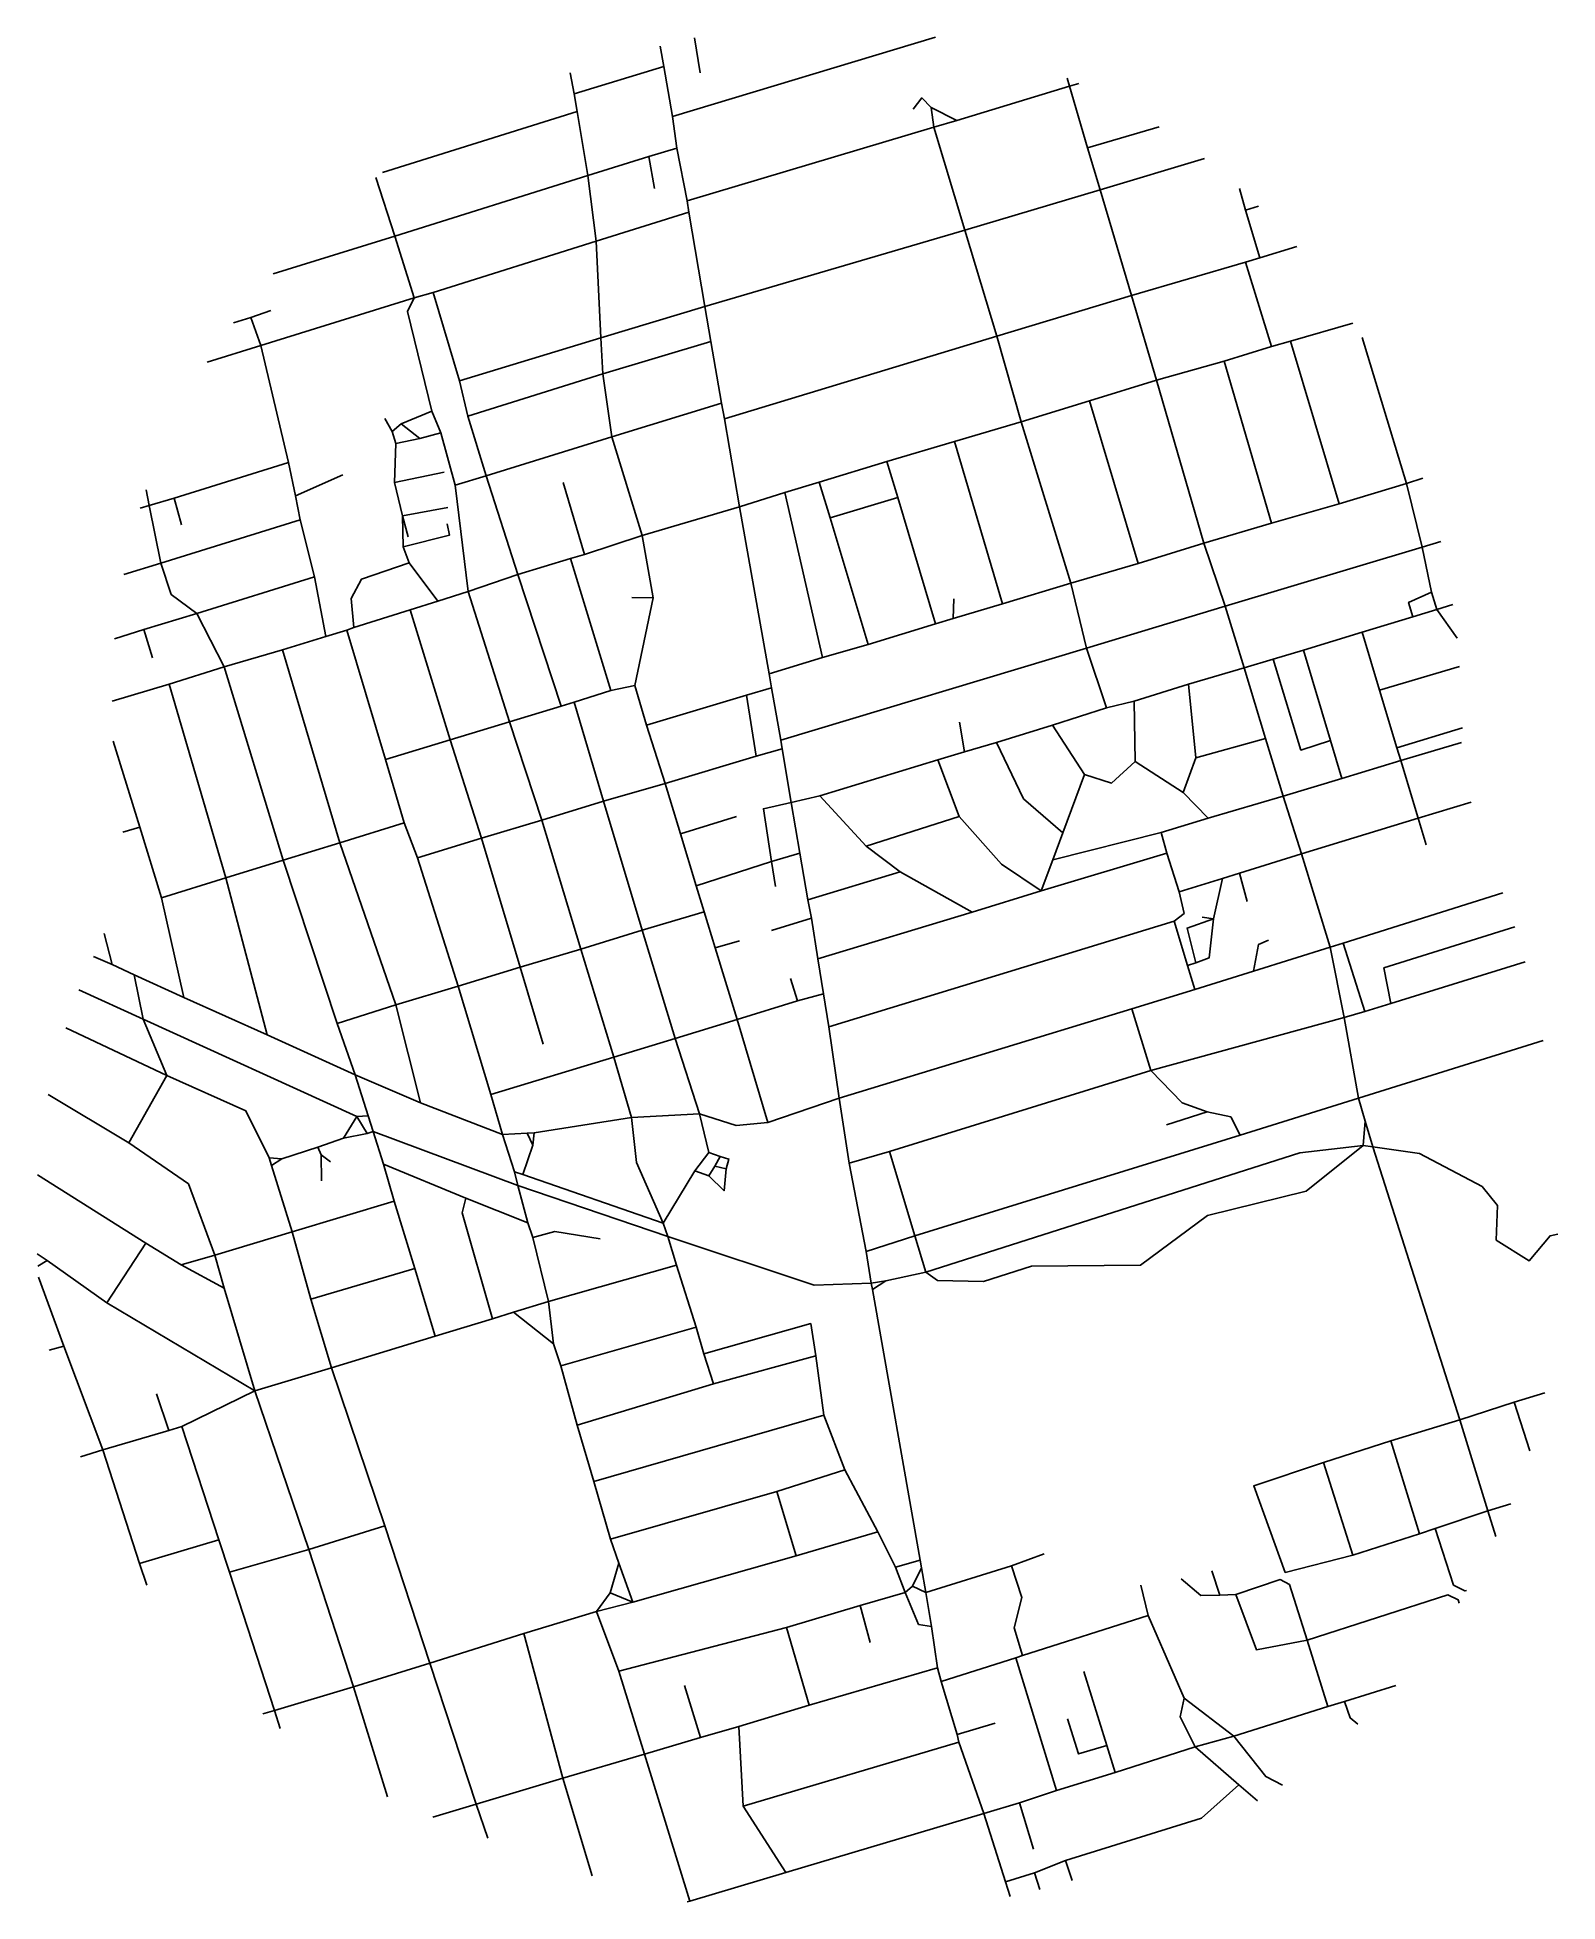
# Model space of a CAD drawing. Header units: metres. Extents: x 627933 to 630332, y 4838345 to 4841289.
import ezdxf

# ---------------------------------------------------------------- set-up
doc = ezdxf.new("R2010")
doc.units = ezdxf.units.M

msp = doc.modelspace()

# ---------------------------------------------------------------- linework, layer by layer
at = {"layer": 'ROADS'}
for points in [[(628935.2, 4841163.7), (629350.1, 4841288.5)], [(628979.1, 4841232.6), (628969.8, 4841287.7)], [(628921.7, 4841242.2), (628916, 4841274.7)], [(628780.3, 4841199.5), (628773.7, 4841232.5)], [(628921.7, 4841242.2), (628780.3, 4841199.5)], [(628935.2, 4841163.7), (628921.7, 4841242.2)], [(628785.1, 4841171.2), (628780.3, 4841199.5)], [(629383.8, 4841157.4), (629561.7, 4841211.4)], [(629561.7, 4841211.4), (629558, 4841223.9)], [(629561.7, 4841211.4), (629576.4, 4841215.6)], [(629590.4, 4841114.1), (629561.7, 4841211.4)], [(628785.1, 4841171.2), (628477.9, 4841075.1)], [(628801.9, 4841070.3), (628785.1, 4841171.2)], [(629315.1, 4841174.9), (629328.6, 4841192.8), (629343.3, 4841177.9)], [(629347.7, 4841146.6), (629343.3, 4841177.9)], [(629383.8, 4841157.4), (629343.3, 4841177.9)], [(628942.3, 4841113.4), (628935.2, 4841163.7)], [(628958.4, 4841030.5), (629347.7, 4841146.6)], [(629347.7, 4841146.6), (629383.8, 4841157.4)], [(629396.8, 4840984.1), (629347.7, 4841146.6)], [(629590.4, 4841114.1), (629703, 4841147.4)], [(628942.3, 4841113.4), (628898.1, 4841100.5)], [(628958.4, 4841030.5), (628942.3, 4841113.4)], [(629610.1, 4841047.9), (629590.4, 4841114.1)], [(628898.1, 4841100.5), (628801.9, 4841070.3)], [(628898.1, 4841100.5), (628906.8, 4841049.9)], [(629610.1, 4841047.9), (629774.7, 4841097)], [(628497.1, 4840974.8), (628467.4, 4841067.4)], [(628801.9, 4841070.3), (628497.1, 4840974.8)], [(628814.9, 4840966.7), (628801.9, 4841070.3)], [(629839.6, 4841015.7), (629830.2, 4841049.7)], [(628961.2, 4841012.5), (628958.4, 4841030.5)], [(629396.8, 4840984.1), (629610.1, 4841047.9)], [(629659.4, 4840880.8), (629610.1, 4841047.9)], [(629839.6, 4841015.7), (629860, 4841021.9)], [(628961.2, 4841012.5), (628814.9, 4840966.7)], [(628986.2, 4840863.7), (628961.2, 4841012.5)], [(629861.9, 4840940.3), (629839.6, 4841015.7)], [(628497.1, 4840974.8), (628305.1, 4840915)], [(628527.6, 4840877.4), (628497.1, 4840974.8)], [(628814.9, 4840966.7), (628557.6, 4840885.7)], [(628822.3, 4840813.9), (628814.9, 4840966.7)], [(628986.2, 4840863.7), (629396.8, 4840984.1)], [(629446.9, 4840816.8), (629396.8, 4840984.1)], [(629659.4, 4840880.8), (629839.6, 4840933.6)], [(629839.6, 4840933.6), (629861.9, 4840940.3)], [(629880.7, 4840800.2), (629839.6, 4840933.6)], [(629861.9, 4840940.3), (629920.3, 4840958.1)], [(628527.6, 4840877.4), (628285.6, 4840802.2)], [(628555.4, 4840698.4), (628517.2, 4840855.7), (628527.6, 4840877.4)], [(628557.6, 4840885.7), (628527.6, 4840877.4)], [(628599.1, 4840746), (628557.6, 4840885.7)], [(629446.9, 4840816.8), (629659.4, 4840880.8)], [(629699.1, 4840747.3), (629659.4, 4840880.8)], [(628270.2, 4840846.3), (628242.8, 4840838)], [(628270.2, 4840846.3), (628301.7, 4840857.1)], [(628285.6, 4840802.2), (628270.2, 4840846.3)], [(628986.2, 4840863.7), (628822.3, 4840813.9)], [(628995.6, 4840808.3), (628986.2, 4840863.7)], [(628822.3, 4840813.9), (628599.1, 4840746)], [(628825.2, 4840757.1), (628822.3, 4840813.9)], [(629017.4, 4840686.2), (629446.9, 4840816.8)], [(629485.6, 4840681.5), (629446.9, 4840816.8)], [(629910.2, 4840808.7), (630008.6, 4840837.4)], [(630093.4, 4840584), (630023.6, 4840814.5)], [(628285.6, 4840802.2), (628201.3, 4840775.9)], [(628329.2, 4840617.4), (628285.6, 4840802.2)], [(628995.6, 4840808.3), (628825.2, 4840757.1)], [(629012.8, 4840711.1), (628995.6, 4840808.3)], [(629805.6, 4840777.1), (629880.7, 4840800.2)], [(629880.7, 4840800.2), (629910.2, 4840808.7)], [(629987.2, 4840552.1), (629910.2, 4840808.7)], [(628825.2, 4840757.1), (628612.3, 4840690.2)], [(628839.7, 4840657.8), (628825.2, 4840757.1)], [(629699.1, 4840747.3), (629805.6, 4840777.1)], [(629880.4, 4840521.6), (629805.6, 4840777.1)], [(628612.3, 4840690.2), (628599.1, 4840746)], [(629593.3, 4840714.7), (629699.1, 4840747.3)], [(629773.6, 4840489.7), (629699.1, 4840747.3)], [(628507.1, 4840678.5), (628555.4, 4840698.4)], [(628569.8, 4840664.2), (628555.4, 4840698.4)], [(629012.8, 4840711.1), (628839.7, 4840657.8)], [(629017.4, 4840686.2), (629012.8, 4840711.1)], [(629485.6, 4840681.5), (629593.3, 4840714.7)], [(629670, 4840458), (629593.3, 4840714.7)], [(628493.2, 4840666.2), (628481.6, 4840686.7)], [(628493.2, 4840666.2), (628507.1, 4840678.5)], [(628536.6, 4840655.4), (628507.1, 4840678.5)], [(628641.5, 4840596.2), (628612.3, 4840690.2)], [(629041.1, 4840547.4), (629017.4, 4840686.2)], [(629380.3, 4840650.6), (629485.6, 4840681.5)], [(629563.8, 4840426.7), (629485.6, 4840681.5)], [(628498.9, 4840647.4), (628493.2, 4840666.2)], [(628496.7, 4840585.7), (628498.9, 4840647.4)], [(628498.9, 4840647.4), (628536.6, 4840655.4)], [(628536.6, 4840655.4), (628569.8, 4840664.2)], [(628592.6, 4840581.5), (628569.8, 4840664.2)], [(628839.7, 4840657.8), (628641.5, 4840596.2)], [(628887.6, 4840502.2), (628839.7, 4840657.8)], [(629273.7, 4840619), (629380.3, 4840650.6)], [(629455.8, 4840394.4), (629380.3, 4840650.6)], [(628329.2, 4840617.4), (628149.1, 4840561)], [(628340.2, 4840564.9), (628329.2, 4840617.4)], [(629166.8, 4840586.3), (629273.7, 4840619)], [(629290.9, 4840561.9), (629273.7, 4840619)], [(628340.2, 4840564.9), (628415.1, 4840598)], [(628496.7, 4840585.7), (628575, 4840601.8)], [(628509.2, 4840533.3), (628496.7, 4840585.7)], [(628641.5, 4840596.2), (628592.6, 4840581.5)], [(628613.1, 4840413.4), (628592.6, 4840581.5)], [(628691.4, 4840440.5), (628641.5, 4840596.2)], [(628796.5, 4840472.1), (628762.7, 4840585.9)], [(629112.6, 4840569.9), (629166.8, 4840586.3)], [(629183.9, 4840530.1), (629166.8, 4840586.3)], [(629987.2, 4840552.1), (630093.4, 4840584)], [(630093.4, 4840584), (630119.3, 4840592.3)], [(630118, 4840483.7), (630093.4, 4840584)], [(628109.8, 4840549.6), (628095.5, 4840545.2)], [(628109.8, 4840549.6), (628104.8, 4840573.9)], [(628149.1, 4840561), (628109.8, 4840549.6)], [(628128, 4840458.4), (628109.8, 4840549.6)], [(628149.1, 4840561), (628160.5, 4840519)], [(628347.7, 4840526.8), (628340.2, 4840564.9)], [(629041.1, 4840547.4), (629112.6, 4840569.9)], [(629171.9, 4840309.6), (629112.6, 4840569.9)], [(629183.9, 4840530.1), (629290.9, 4840561.9)], [(629350.5, 4840362.7), (629290.9, 4840561.9)], [(629880.4, 4840521.6), (629987.2, 4840552.1)], [(628347.7, 4840526.8), (628128, 4840458.4)], [(628370.6, 4840436.9), (628347.7, 4840526.8)], [(628509.2, 4840533.3), (628580.9, 4840546.2)], [(628510.5, 4840484.2), (628509.2, 4840533.3)], [(628509.2, 4840533.3), (628518.3, 4840500)], [(628510.5, 4840484.2), (628583.2, 4840502.5), (628579.7, 4840520.3)], [(629041.1, 4840547.4), (628887.6, 4840502.2)], [(629087.7, 4840283.8), (629041.1, 4840547.4)], [(629244.1, 4840330.1), (629183.9, 4840530.1)], [(629773.6, 4840489.7), (629880.4, 4840521.6)], [(628887.6, 4840502.2), (628796.5, 4840472.1)], [(628904.7, 4840403.5), (628887.6, 4840502.2)], [(630118, 4840483.7), (630147.6, 4840492.6)], [(628520, 4840458.8), (628510.5, 4840484.2)], [(628774.3, 4840465.6), (628691.4, 4840440.5)], [(628796.5, 4840472.1), (628774.3, 4840465.6)], [(628837.8, 4840257.5), (628774.3, 4840465.6)], [(629670, 4840458), (629773.6, 4840489.7)], [(629807.4, 4840390.7), (629773.6, 4840489.7)], [(629807.4, 4840390.7), (630118, 4840483.7)], [(630132.9, 4840412.7), (630118, 4840483.7)], [(628128, 4840458.4), (628069.5, 4840440.6)], [(628184.8, 4840379), (628144, 4840409), (628128, 4840458.4)], [(628370.6, 4840436.9), (628184.8, 4840379)], [(628388.2, 4840342.5), (628370.6, 4840436.9)], [(628432.5, 4840356.9), (628428.2, 4840402.7), (628444.4, 4840433.2), (628520, 4840458.8)], [(628565.2, 4840398.4), (628520, 4840458.8)], [(628691.4, 4840440.5), (628613.1, 4840413.4)], [(628759.4, 4840232.8), (628691.4, 4840440.5)], [(629563.8, 4840426.7), (629670, 4840458)], [(628613.1, 4840413.4), (628565.2, 4840398.4)], [(628678, 4840207.7), (628613.1, 4840413.4)], [(628904.7, 4840403.5), (628871.4, 4840404)], [(628876, 4840265.2), (628904.7, 4840403.5)], [(629378.2, 4840370.8), (629379.3, 4840402.3)], [(629455.8, 4840394.4), (629563.8, 4840426.7)], [(629588.8, 4840324.4), (629563.8, 4840426.7)], [(630103.5, 4840373.7), (630096.8, 4840396.5), (630132.9, 4840412.7)], [(630141.4, 4840385.2), (630132.9, 4840412.7)], [(628184.8, 4840379), (628101.3, 4840353.7)], [(628227.9, 4840294.7), (628184.8, 4840379)], [(628521.2, 4840384.9), (628432.5, 4840356.9)], [(628565.2, 4840398.4), (628521.2, 4840384.9)], [(628584.6, 4840179.6), (628521.2, 4840384.9)], [(629378.2, 4840370.8), (629455.8, 4840394.4)], [(629588.8, 4840324.4), (629807.4, 4840390.7)], [(629837.1, 4840293.1), (629807.4, 4840390.7)], [(630023.3, 4840349.4), (630103.5, 4840373.7)], [(630103.5, 4840373.7), (630141.4, 4840385.2)], [(630141.4, 4840385.2), (630166.8, 4840392.9)], [(630173.4, 4840340.2), (630141.4, 4840385.2)], [(628101.3, 4840353.7), (628055.1, 4840338.9)], [(628101.3, 4840353.7), (628115, 4840308.7)], [(628421.2, 4840352.7), (628388.2, 4840342.5)], [(628432.5, 4840356.9), (628421.2, 4840352.7)], [(628482.3, 4840148.4), (628421.2, 4840352.7)], [(629244.1, 4840330.1), (629350.5, 4840362.7)], [(629350.5, 4840362.7), (629378.2, 4840370.8)], [(629930.8, 4840321.3), (630023.3, 4840349.4)], [(630050.9, 4840257.7), (630023.3, 4840349.4)], [(628320.1, 4840321.4), (628227.9, 4840294.7)], [(628388.2, 4840342.5), (628320.1, 4840321.4)], [(628410.3, 4840016.9), (628320.1, 4840321.4)], [(629106.2, 4840179.1), (629588.8, 4840324.4)], [(629171.9, 4840309.6), (629244.1, 4840330.1)], [(629620.2, 4840229.9), (629588.8, 4840324.4)], [(629883.1, 4840306.9), (629930.8, 4840321.3)], [(629973.8, 4840178.3), (629930.8, 4840321.3)], [(628227.9, 4840294.7), (628141.1, 4840267.4)], [(628321.2, 4839989.3), (628227.9, 4840294.7)], [(629087.7, 4840283.8), (629171.9, 4840309.6)], [(629749.3, 4840267.3), (629837.1, 4840293.1)], [(629837.1, 4840293.1), (629883.1, 4840306.9)], [(629871.1, 4840181.5), (629837.1, 4840293.1)], [(629883.1, 4840306.9), (629927, 4840163.4), (629973.8, 4840178.3)], [(630050.9, 4840257.7), (630177.2, 4840295.5)], [(628141.1, 4840267.4), (628051.2, 4840240.4)], [(628230.5, 4839961.6), (628141.1, 4840267.4)], [(628837.8, 4840257.5), (628780, 4840238.8)], [(628876, 4840265.2), (628837.8, 4840257.5)], [(628894.5, 4840202.9), (628876, 4840265.2)], [(629091.3, 4840261.7), (629052, 4840249.9)], [(629091.3, 4840261.7), (629087.7, 4840283.8)], [(629106.2, 4840179.1), (629091.3, 4840261.7)], [(629663.8, 4840240.7), (629749.3, 4840267.3)], [(629761, 4840151), (629749.3, 4840267.3)], [(630078.5, 4840166.9), (630050.9, 4840257.7)], [(628759.4, 4840232.8), (628678, 4840207.7)], [(628780, 4840238.8), (628759.4, 4840232.8)], [(628826.3, 4840082.6), (628780, 4840238.8)], [(629052, 4840249.9), (628894.5, 4840202.9)], [(629067.5, 4840153.5), (629052, 4840249.9)], [(629534.7, 4840202.4), (629620.2, 4840229.9)], [(629620.2, 4840229.9), (629663.8, 4840240.7)], [(629665.4, 4840145.2), (629663.8, 4840240.7)], [(628678, 4840207.7), (628584.6, 4840179.6)], [(628729.3, 4840052.6), (628678, 4840207.7)], [(628923.7, 4840110.8), (628894.5, 4840202.9)], [(629396.1, 4840160.7), (629388.4, 4840207.5)], [(629446.8, 4840175.2), (629534.7, 4840202.4)], [(629534.7, 4840202.4), (629585.3, 4840124.8)], [(630078.5, 4840166.9), (630181.6, 4840198.2)], [(628094.6, 4840041.5), (628052.9, 4840177.3)], [(628584.6, 4840179.6), (628482.3, 4840148.4)], [(628634, 4840024.2), (628584.6, 4840179.6)], [(629108.4, 4840165.2), (629106.2, 4840179.1)], [(629396.1, 4840160.7), (629446.8, 4840175.2)], [(629551.1, 4840032.7), (629489.3, 4840086.5), (629446.8, 4840175.2)], [(629761, 4840151), (629871.1, 4840181.5)], [(629899.1, 4840090.5), (629871.1, 4840181.5)], [(629991.5, 4840118.6), (629973.8, 4840178.3)], [(630084.4, 4840146.9), (630078.5, 4840166.9)], [(630084.4, 4840146.9), (630180.5, 4840175.4)], [(628511.7, 4840048.7), (628482.3, 4840148.4)], [(629067.5, 4840153.5), (628923.7, 4840110.8)], [(629108.4, 4840165.2), (629067.5, 4840153.5)], [(629122.6, 4840080.5), (629108.4, 4840165.2)], [(629167.9, 4840091.2), (629353.8, 4840148.1)], [(629353.8, 4840148.1), (629396.1, 4840160.7)], [(629387.5, 4840058.7), (629353.8, 4840148.1)], [(629585.3, 4840124.8), (629627.8, 4840111.1), (629665.4, 4840145.2)], [(629740.9, 4840096.3), (629665.4, 4840145.2)], [(629740.9, 4840096.3), (629761, 4840151)], [(629991.5, 4840118.6), (630084.4, 4840146.9)], [(630111.7, 4840055.8), (630084.4, 4840146.9)], [(628923.7, 4840110.8), (628826.3, 4840082.6)], [(628948.1, 4840031), (628923.7, 4840110.8)], [(629551.1, 4840032.7), (629585.3, 4840124.8)], [(629899.1, 4840090.5), (629991.5, 4840118.6)], [(628826.3, 4840082.6), (628729.3, 4840052.6)], [(628887.6, 4839879), (628826.3, 4840082.6)], [(629091.7, 4839987.2), (629078.7, 4840070.7), (629122.6, 4840080.5)], [(629122.6, 4840080.5), (629167.9, 4840091.2)], [(629136.4, 4840000.5), (629122.6, 4840080.5)], [(629241.1, 4840011.9), (629167.9, 4840091.2)], [(629780.7, 4840055.7), (629740.9, 4840096.3)], [(629780.7, 4840055.7), (629899.1, 4840090.5)], [(629928, 4839999.5), (629899.1, 4840090.5)], [(630111.7, 4840055.8), (630195.7, 4840081.3)], [(628511.7, 4840048.7), (628410.3, 4840016.9)], [(628532.9, 4839993), (628511.7, 4840048.7)], [(628729.3, 4840052.6), (628634, 4840024.2)], [(628790.5, 4839849.3), (628729.3, 4840052.6)], [(629036.4, 4840058.3), (628948.1, 4840031)], [(629241.1, 4840011.9), (629387.5, 4840058.7)], [(629516.9, 4839941), (629454.7, 4839983.4), (629387.5, 4840058.7)], [(629706.3, 4840033), (629780.7, 4840055.7)], [(629928, 4839999.5), (630111.7, 4840055.8)], [(630124.3, 4840014), (630111.7, 4840055.8)], [(628094.6, 4840041.5), (628068.1, 4840033.5)], [(628129, 4839930), (628094.6, 4840041.5)], [(628634, 4840024.2), (628532.9, 4839993)], [(628694.9, 4839820.6), (628634, 4840024.2)], [(628972.9, 4839949.1), (628948.1, 4840031)], [(629535.7, 4839990.3), (629706.3, 4840033)], [(629535.7, 4839990.3), (629551.1, 4840032.7)], [(629715.3, 4840000.6), (629706.3, 4840033)], [(628410.3, 4840016.9), (628321.2, 4839989.3)], [(628498.9, 4839761.2), (628410.3, 4840016.9)], [(628596.9, 4839790.8), (628532.9, 4839993)], [(629136.4, 4840000.5), (629091.7, 4839987.2)], [(629149.1, 4839926.9), (629136.4, 4840000.5)], [(629294.5, 4839971), (629241.1, 4840011.9)], [(629516.9, 4839941), (629715.3, 4840000.6)], [(629516.9, 4839941), (629535.7, 4839990.3)], [(629734.9, 4839939.5), (629715.3, 4840000.6)], [(629829.9, 4839969), (629928, 4839999.5)], [(629973, 4839852.3), (629928, 4839999.5)], [(628230.5, 4839961.6), (628129, 4839930)], [(628321.2, 4839989.3), (628230.5, 4839961.6)], [(628295.6, 4839714), (628230.5, 4839961.6)], [(628406.1, 4839731.8), (628321.2, 4839989.3)], [(629091.7, 4839987.2), (628972.9, 4839949.1)], [(629091.7, 4839987.2), (629097.7, 4839948)], [(629149.1, 4839926.9), (629294.5, 4839971)], [(629408.1, 4839907.5), (629294.5, 4839971)], [(629734.9, 4839939.5), (629803.1, 4839960.7)], [(629788.9, 4839897.1), (629803.1, 4839960.7)], [(629803.1, 4839960.7), (629829.9, 4839969)], [(629829.9, 4839969), (629842.3, 4839924.5)], [(628985.2, 4839908.2), (628972.9, 4839949.1)], [(629408.1, 4839907.5), (629516.9, 4839941)], [(629726.8, 4839893.3), (629742.8, 4839905.6), (629734.9, 4839939.5)], [(629993.7, 4839858.6), (630245.6, 4839938.1)], [(628164.5, 4839772.6), (628129, 4839930)], [(628985.2, 4839908.2), (628887.6, 4839879)], [(629002.5, 4839851), (628985.2, 4839908.2)], [(629154.7, 4839897.8), (629149.1, 4839926.9)], [(629164.5, 4839833.8), (629408.1, 4839907.5)], [(628050.9, 4839824.6), (628038.5, 4839873.7)], [(628887.6, 4839879), (628790.5, 4839849.3)], [(628939.7, 4839707.9), (628887.6, 4839879)], [(629154.7, 4839897.8), (629091.3, 4839878.5)], [(629164.5, 4839833.8), (629154.7, 4839897.8)], [(629182.1, 4839726.5), (629726.8, 4839893.3)], [(629747.9, 4839823.3), (629726.8, 4839893.3)], [(629761.2, 4839827.6), (629747.2, 4839882.3), (629788.9, 4839897.1)], [(629761.2, 4839827.6), (629781.9, 4839835.2), (629788.9, 4839897.1)], [(629788.9, 4839897.1), (629771.1, 4839899.6)], [(630069, 4839763.5), (630057.8, 4839819.4), (630264.7, 4839884.1)], [(628790.5, 4839849.3), (628694.9, 4839820.6)], [(628842.6, 4839678.6), (628790.5, 4839849.3)], [(629041, 4839862.4), (629002.5, 4839851)], [(629037.2, 4839737.8), (629002.5, 4839851)], [(629852.2, 4839814.5), (629859.8, 4839856.4), (629875.9, 4839863.3)], [(629852.2, 4839814.5), (629973, 4839852.3)], [(629973, 4839852.3), (629993.7, 4839858.6)], [(629995.2, 4839741.3), (629973, 4839852.3)], [(630027.9, 4839750.5), (629993.7, 4839858.6)], [(628050.9, 4839824.6), (628021.7, 4839837.6)], [(628086.1, 4839808.5), (628050.9, 4839824.6)], [(628694.9, 4839820.6), (628596.9, 4839790.8)], [(628731, 4839699), (628694.9, 4839820.6)], [(629173.5, 4839778.3), (629164.5, 4839833.8)], [(629747.9, 4839823.3), (629761.2, 4839827.6)], [(629759.3, 4839785.4), (629747.9, 4839823.3)], [(629759.3, 4839785.4), (629852.2, 4839814.5)], [(630069, 4839763.5), (630281, 4839829.1)], [(628100.3, 4839738.8), (627998.8, 4839784.8)], [(628086.1, 4839808.5), (628100.3, 4839738.8)], [(628164.5, 4839772.6), (628086.1, 4839808.5)], [(628596.9, 4839790.8), (628498.9, 4839761.2)], [(628648.7, 4839619.8), (628596.9, 4839790.8)], [(629132.7, 4839767.5), (629121.7, 4839803)], [(629659.9, 4839755.1), (629759.3, 4839785.4)], [(628295.6, 4839714), (628164.5, 4839772.6)], [(628498.9, 4839761.2), (628406.1, 4839731.8)], [(628537.5, 4839606.3), (628498.9, 4839761.2)], [(629132.7, 4839767.5), (629037.2, 4839737.8)], [(629173.5, 4839778.3), (629132.7, 4839767.5)], [(629182.1, 4839726.5), (629173.5, 4839778.3)], [(629198.1, 4839613.8), (629659.9, 4839755.1)], [(629690.2, 4839657.4), (629659.9, 4839755.1)], [(630027.9, 4839750.5), (630069, 4839763.5)], [(628137.2, 4839649.5), (627977.9, 4839725.1)], [(628137.2, 4839649.5), (628100.3, 4839738.8)], [(628437, 4839584.7), (628100.3, 4839738.8)], [(628434.6, 4839650.5), (628406.1, 4839731.8)], [(629037.2, 4839737.8), (628939.7, 4839707.9)], [(629086, 4839575.6), (629037.2, 4839737.8)], [(629198.1, 4839613.8), (629182.1, 4839726.5)], [(629690.2, 4839657.4), (629995.2, 4839741.3)], [(629995.2, 4839741.3), (630027.9, 4839750.5)], [(630017.8, 4839614.1), (629995.2, 4839741.3)], [(628434.6, 4839650.5), (628295.6, 4839714)], [(628939.7, 4839707.9), (628842.6, 4839678.6)], [(628977.8, 4839589.2), (628939.7, 4839707.9)], [(630017.8, 4839614.1), (630309.4, 4839704.8)], [(628842.6, 4839678.6), (628648.7, 4839619.8)], [(628870.6, 4839583.2), (628842.6, 4839678.6)], [(628137.2, 4839649.5), (628077.5, 4839543.4)], [(628299, 4839519.9), (628262.2, 4839594), (628137.2, 4839649.5)], [(628454.9, 4839586.1), (628434.6, 4839650.5)], [(628537.5, 4839606.3), (628434.6, 4839650.5)], [(629277.5, 4839529.4), (629690.2, 4839657.4)], [(629778.9, 4839592.5), (629739.6, 4839606.4), (629690.2, 4839657.4)], [(628077.5, 4839543.4), (627950.3, 4839619.7)], [(628667.2, 4839556.4), (628648.7, 4839619.8)], [(629198.1, 4839613.8), (629086, 4839575.6)], [(629214, 4839511), (629198.1, 4839613.8)], [(629831.3, 4839555.5), (630017.8, 4839614.1)], [(630028.5, 4839577.7), (630017.8, 4839614.1)], [(628416.3, 4839550.7), (628437, 4839584.7)], [(628454.9, 4839586.1), (628437, 4839584.7)], [(628453.6, 4839558.1), (628437, 4839584.7)], [(628463.2, 4839561), (628454.9, 4839586.1)], [(628667.2, 4839556.4), (628537.5, 4839606.3)], [(628870.6, 4839583.2), (628716.8, 4839559.2)], [(628977.8, 4839589.2), (628870.6, 4839583.2)], [(628920.7, 4839416.7), (628878.4, 4839512.2), (628870.6, 4839583.2)], [(628992.7, 4839528), (628977.8, 4839589.2)], [(629086, 4839575.6), (629035.9, 4839570.5), (628977.8, 4839589.2)], [(629778.9, 4839592.5), (629714.6, 4839572)], [(629831.3, 4839555.5), (629816.2, 4839584.5), (629778.9, 4839592.5)], [(628375.6, 4839536.3), (628416.3, 4839550.7)], [(628416.3, 4839550.7), (628453.6, 4839558.1)], [(628453.6, 4839558.1), (628463.2, 4839561)], [(628691.3, 4839476), (628463.2, 4839561)], [(628479.4, 4839509.5), (628463.2, 4839561)], [(628706.2, 4839558.4), (628667.2, 4839556.4)], [(628685.8, 4839497.6), (628667.2, 4839556.4)], [(628716.8, 4839559.2), (628706.2, 4839558.4)], [(628714.7, 4839539.4), (628706.2, 4839558.4)], [(628714.7, 4839539.4), (628716.8, 4839559.2)], [(629317.5, 4839396.6), (629831.3, 4839555.5)], [(630028.5, 4839577.7), (630025.2, 4839539)], [(630040.4, 4839536.8), (630028.5, 4839577.7)], [(628213.3, 4839365.9), (628171.6, 4839478.5), (628077.5, 4839543.4)], [(628302.7, 4839507.7), (628299, 4839519.9)], [(628299, 4839519.9), (628318.7, 4839517.9)], [(628318.7, 4839517.9), (628375.6, 4839536.3)], [(628375.6, 4839536.3), (628380.7, 4839524.3)], [(628381.3, 4839483.6), (628380.7, 4839524.3)], [(628395.6, 4839513.2), (628380.7, 4839524.3)], [(628698.9, 4839493.6), (628714.7, 4839539.4)], [(628970.7, 4839499.3), (628992.7, 4839528)], [(628992.7, 4839528), (629010.3, 4839521.8)], [(629002, 4839506.3), (629010.3, 4839521.8)], [(629010.3, 4839521.8), (629024.3, 4839517.6), (629020.1, 4839502.4)], [(629214, 4839511), (629277.5, 4839529.4)], [(629317.5, 4839396.6), (629277.5, 4839529.4)], [(629335.3, 4839339.4), (629353.6, 4839326.2), (629426, 4839324.2), (629501.7, 4839348.4), (629674, 4839350), (629779.3, 4839428.4), (629935, 4839466.8), (630025.2, 4839539)], [(629335.3, 4839339.4), (629925.1, 4839527.5), (630025.2, 4839539)], [(630025.2, 4839539), (630040.4, 4839536.8)], [(630177.6, 4839105.9), (630040.4, 4839536.8)], [(630040.4, 4839536.8), (630113.8, 4839526.4), (630213.1, 4839474.3), (630237.2, 4839444.4), (630234.8, 4839389.9), (630286.8, 4839356.9), (630320.1, 4839396.6), (630332.1, 4839398.9)], [(628104.3, 4839385.1), (627933.6, 4839492.8)], [(628302.7, 4839507.7), (628318.7, 4839517.9)], [(628335, 4839402.9), (628302.7, 4839507.7)], [(628496.2, 4839451.3), (628479.4, 4839509.5)], [(628609, 4839455.8), (628479.4, 4839509.5)], [(628691.3, 4839476), (628685.8, 4839497.6)], [(628685.8, 4839497.6), (628698.9, 4839493.6)], [(628698.9, 4839493.6), (628920.7, 4839416.7)], [(628920.7, 4839416.7), (628970.7, 4839499.3)], [(628970.7, 4839499.3), (628992.5, 4839491.1)], [(628992.5, 4839491.1), (629002, 4839506.3)], [(628992.5, 4839491.1), (629016.7, 4839467.6), (629020.1, 4839502.4)], [(629020.1, 4839502.4), (629002, 4839506.3)], [(629241, 4839371.7), (629214, 4839511)], [(628927.8, 4839395.3), (628691.3, 4839476)], [(628706.9, 4839417.3), (628691.3, 4839476)], [(628496.2, 4839451.3), (628335, 4839402.9)], [(628529, 4839345), (628496.2, 4839451.3)], [(628651.5, 4839265.3), (628603.6, 4839433), (628609, 4839455.8)], [(628706.9, 4839417.3), (628609, 4839455.8)], [(628335, 4839402.9), (628213.3, 4839365.9)], [(628364.5, 4839296.8), (628335, 4839402.9)], [(628714.9, 4839393.7), (628706.9, 4839417.3)], [(628821.1, 4839391.7), (628749.6, 4839403.2), (628714.9, 4839393.7)], [(628927.8, 4839395.3), (628920.7, 4839416.7)], [(628104.3, 4839385.1), (628042.8, 4839290.8)], [(628160.1, 4839351), (628104.3, 4839385.1)], [(628739.9, 4839293.1), (628714.9, 4839393.7)], [(629248.9, 4839321.9), (629158.9, 4839318.7), (628927.8, 4839395.3)], [(628941.4, 4839350), (628927.8, 4839395.3)], [(629241, 4839371.7), (629317.5, 4839396.6)], [(629248.9, 4839321.9), (629241, 4839371.7)], [(629317.5, 4839396.6), (629335.3, 4839339.4)], [(627948.7, 4839357.7), (627933, 4839368.1)], [(627934.1, 4839348.9), (627948.7, 4839357.7)], [(628042.8, 4839290.8), (627948.7, 4839357.7)], [(628213.3, 4839365.9), (628160.1, 4839351)], [(628227.7, 4839313.9), (628160.1, 4839351)], [(628227.7, 4839313.9), (628213.3, 4839365.9)], [(628529, 4839345), (628364.5, 4839296.8)], [(628560.6, 4839238), (628529, 4839345)], [(628941.4, 4839350), (628739.9, 4839293.1)], [(628972.5, 4839252.3), (628941.4, 4839350)], [(627974.7, 4839222.6), (627935.1, 4839331.3)], [(628276.3, 4839151.7), (628227.7, 4839313.9)], [(629248.9, 4839321.9), (629272.1, 4839325.5)], [(629250.8, 4839311.7), (629248.9, 4839321.9)], [(629272.1, 4839325.5), (629250.8, 4839311.7)], [(629272.1, 4839325.5), (629335.3, 4839339.4)], [(628276.3, 4839151.7), (628042.8, 4839290.8)], [(628397.2, 4839188.2), (628364.5, 4839296.8)], [(628739.9, 4839293.1), (628684.6, 4839275.9)], [(628747.7, 4839226.3), (628739.9, 4839293.1)], [(629326.2, 4838884.7), (629250.8, 4839311.7)], [(628651.5, 4839265.3), (628560.6, 4839238)], [(628684.6, 4839275.9), (628651.5, 4839265.3)], [(628747.7, 4839226.3), (628684.6, 4839275.9)], [(629161.3, 4839207.3), (629153.4, 4839257.9), (628984.9, 4839210.1)], [(628560.6, 4839238), (628397.2, 4839188.2)], [(628759, 4839191.3), (628747.7, 4839226.3)], [(628972.5, 4839252.3), (628759, 4839191.3)], [(628984.9, 4839210.1), (628972.5, 4839252.3)], [(627974.7, 4839222.6), (627952, 4839215.8)], [(628036.5, 4839058.5), (627974.7, 4839222.6)], [(629000.2, 4839163), (628984.9, 4839210.1)], [(629161.3, 4839207.3), (629000.2, 4839163)], [(629174.1, 4839113.5), (629161.3, 4839207.3)], [(628397.2, 4839188.2), (628276.3, 4839151.7)], [(628481.2, 4838939), (628397.2, 4839188.2)], [(628784.7, 4839097.6), (628759, 4839191.3)], [(628140.8, 4839089.4), (628121.3, 4839147.3)], [(628276.3, 4839151.7), (628161.2, 4839095.3)], [(628361.3, 4838901.5), (628276.3, 4839151.7)], [(629000.2, 4839163), (628784.7, 4839097.6)], [(630263.3, 4839134), (630311.8, 4839148.7)], [(629174.1, 4839113.5), (628811, 4839008.7)], [(629207.4, 4839027.1), (629174.1, 4839113.5)], [(630177.6, 4839105.9), (630263.3, 4839134)], [(630288, 4839057.2), (630263.3, 4839134)], [(628140.8, 4839089.4), (628036.5, 4839058.5)], [(628161.2, 4839095.3), (628140.8, 4839089.4)], [(628219.4, 4838916.8), (628161.2, 4839095.3)], [(628811, 4839008.7), (628784.7, 4839097.6)], [(630068.8, 4839073), (630177.6, 4839105.9)], [(630221.6, 4838962.3), (630177.6, 4839105.9)], [(628036.5, 4839058.5), (628001.2, 4839047.7)], [(628094.5, 4838879.5), (628036.5, 4839058.5)], [(629962.7, 4839038.5), (630068.8, 4839073)], [(630114.2, 4838926.3), (630068.8, 4839073)], [(629207.4, 4839027.1), (629099.8, 4838993.1)], [(629259.1, 4838929.5), (629207.4, 4839027.1)], [(629962.7, 4839038.5), (629852.6, 4839002.1), (629902.3, 4838865.2), (630008.6, 4838892.4)], [(630008.6, 4838892.4), (629962.7, 4839038.5)], [(628837.4, 4838917.6), (628811, 4839008.7)], [(629099.8, 4838993.1), (628837.4, 4838917.6)], [(629130.2, 4838891.5), (629099.8, 4838993.1)], [(630138.8, 4838934.3), (630221.6, 4838962.3)], [(630221.6, 4838962.3), (630258.2, 4838973.7)], [(630234.3, 4838921.8), (630221.6, 4838962.3)], [(628481.2, 4838939), (628361.3, 4838901.5)], [(628552.2, 4838721.8), (628481.2, 4838939)], [(630114.2, 4838926.3), (630138.8, 4838934.3)], [(630138.8, 4838934.3), (630167.5, 4838845.2), (630185.6, 4838836), (630188.3, 4838836.9)], [(628219.4, 4838916.8), (628094.5, 4838879.5)], [(628236.1, 4838865.7), (628219.4, 4838916.8)], [(628361.3, 4838901.5), (628236.1, 4838865.7)], [(628432.1, 4838684.5), (628361.3, 4838901.5)], [(628850.6, 4838879.9), (628837.4, 4838917.6)], [(629259.1, 4838929.5), (629130.2, 4838891.5)], [(629287.3, 4838873.7), (629259.1, 4838929.5)], [(630008.6, 4838892.4), (630114.2, 4838926.3)], [(628106, 4838845), (628094.5, 4838879.5)], [(628837.2, 4838833.1), (628850.6, 4838879.9)], [(628872.8, 4838818.2), (628850.6, 4838879.9)], [(629130.2, 4838891.5), (628872.8, 4838818.2)], [(629287.3, 4838873.7), (629326.2, 4838884.7)], [(629302.5, 4838833.3), (629287.3, 4838873.7)], [(629314, 4838843.6), (629328.3, 4838872.7)], [(629328.3, 4838872.7), (629326.2, 4838884.7)], [(629335, 4838833.4), (629328.3, 4838872.7)], [(629335, 4838833.4), (629470, 4838875.8)], [(629470, 4838875.8), (629521.7, 4838894.6)], [(629487.7, 4838734), (629474.3, 4838777.8), (629486.7, 4838825.5), (629470, 4838875.8)], [(628307.3, 4838647.5), (628236.1, 4838865.7)], [(629302.5, 4838833.3), (629314, 4838843.6)], [(629314, 4838843.6), (629335, 4838833.4)], [(629685.9, 4838797.1), (629674.4, 4838845.3)], [(629737.9, 4838855.3), (629769, 4838828.6), (629798.7, 4838829.4)], [(629798.7, 4838829.4), (629786.2, 4838867.8)], [(629824.4, 4838830.6), (629894.1, 4838853.8), (629908.8, 4838846), (629936.5, 4838758.1)], [(628815.2, 4838803.6), (628837.2, 4838833.1)], [(628872.8, 4838818.2), (628815.2, 4838803.6)], [(628872.8, 4838818.2), (628837.2, 4838833.1)], [(629231.5, 4838812.8), (629115.2, 4838778.4)], [(629302.5, 4838833.3), (629231.5, 4838812.8)], [(629231.5, 4838812.8), (629247.1, 4838754.5)], [(629344.1, 4838779.8), (629323.6, 4838783.2), (629302.5, 4838833.3)], [(629344.1, 4838779.8), (629335, 4838833.4)], [(629798.7, 4838829.4), (629824.4, 4838830.6)], [(629824.4, 4838830.6), (629856.8, 4838743.2), (629936.5, 4838758.1)], [(629936.5, 4838758.1), (630158.5, 4838829.8), (630175, 4838822), (630176.6, 4838816.9)], [(628815.2, 4838803.6), (628700.5, 4838768.8)], [(628850.7, 4838709.3), (628815.2, 4838803.6)], [(629487.7, 4838734), (629685.9, 4838797.1)], [(629742.6, 4838666.5), (629685.9, 4838797.1)], [(628700.5, 4838768.8), (628552.2, 4838721.8)], [(628762.3, 4838540.2), (628700.5, 4838768.8)], [(629115.2, 4838778.4), (628850.7, 4838709.3)], [(629150.7, 4838655.5), (629115.2, 4838778.4)], [(629353.3, 4838714.6), (629344.1, 4838779.8)], [(629936.5, 4838758.1), (629969.3, 4838653.5)], [(629359, 4838693.2), (629477.2, 4838730.3)], [(629477.2, 4838730.3), (629487.7, 4838734)], [(629541.4, 4838521), (629477.2, 4838730.3)], [(628552.2, 4838721.8), (628432.1, 4838684.5)], [(628625.6, 4838499.2), (628552.2, 4838721.8)], [(628891.1, 4838578.4), (628850.7, 4838709.3)], [(629353.3, 4838714.6), (629150.7, 4838655.5)], [(629359, 4838693.2), (629353.3, 4838714.6)], [(629620.7, 4838592), (629584.2, 4838708.7)], [(628432.1, 4838684.5), (628307.3, 4838647.5)], [(628485.6, 4838511), (628432.1, 4838684.5)], [(628979.7, 4838604.6), (628954.3, 4838686.7)], [(629384.7, 4838609.1), (629359, 4838693.2)], [(629760.2, 4838589.7), (629736.4, 4838637.3), (629742.6, 4838666.5)], [(629820.8, 4838606.9), (629742.6, 4838666.5)], [(629995.5, 4838661.6), (630076.5, 4838686.6)], [(628307.3, 4838647.5), (628288.7, 4838641.9)], [(628316.2, 4838618.6), (628307.3, 4838647.5)], [(629150.7, 4838655.5), (629040, 4838621.9)], [(629820.8, 4838606.9), (629969.3, 4838653.5)], [(629969.3, 4838653.5), (629995.5, 4838661.6)], [(629995.5, 4838661.6), (630004.7, 4838635.4), (630016.5, 4838625.5)], [(629040, 4838621.9), (628979.7, 4838604.6)], [(629047, 4838496.1), (629040, 4838621.9)], [(629384.7, 4838609.1), (629444.5, 4838627.3)], [(629387, 4838597.5), (629384.7, 4838609.1)], [(629620.7, 4838592), (629575.7, 4838578.8), (629558.4, 4838634)], [(629760.2, 4838589.7), (629820.8, 4838606.9)], [(629898, 4838529.3), (629871.3, 4838543), (629820.8, 4838606.9)], [(628891.1, 4838578.4), (628762.3, 4838540.2)], [(628979.7, 4838604.6), (628891.1, 4838578.4)], [(628962.5, 4838346.5), (628891.1, 4838578.4)], [(629387, 4838597.5), (629047, 4838496.1)], [(629426.8, 4838484.5), (629387, 4838597.5)], [(629634, 4838549.6), (629620.7, 4838592)], [(629634, 4838549.6), (629760.2, 4838589.7)], [(629829.1, 4838529.8), (629760.2, 4838589.7)], [(629541.4, 4838521), (629634, 4838549.6)], [(628762.3, 4838540.2), (628625.6, 4838499.2)], [(628808.7, 4838386.3), (628762.3, 4838540.2)], [(629482.8, 4838501.4), (629541.4, 4838521)], [(629555.6, 4838410.3), (629769.9, 4838477.4), (629829.1, 4838529.8)], [(629858.2, 4838504.6), (629829.1, 4838529.8)], [(628625.6, 4838499.2), (628557.2, 4838479.1)], [(628643.7, 4838445.6), (628625.6, 4838499.2)], [(629114.3, 4838391.5), (629047, 4838496.1)], [(629426.8, 4838484.5), (629482.8, 4838501.4)], [(629482.8, 4838501.4), (629504.9, 4838428.5)], [(629426.8, 4838484.5), (629114.3, 4838391.5)], [(629460.6, 4838376.7), (629426.8, 4838484.5)], [(629506.5, 4838390.9), (629555.6, 4838410.3)], [(629555.6, 4838410.3), (629565.9, 4838379)], [(629114.3, 4838391.5), (628962.5, 4838346.5)], [(629460.6, 4838376.7), (629506.5, 4838390.9)], [(629468.3, 4838353.4), (629460.6, 4838376.7)], [(629514.8, 4838364.6), (629506.5, 4838390.9)], [(628962.5, 4838346.5), (628958.7, 4838345.4)]]:
    msp.add_lwpolyline(points, dxfattribs=at)

doc.saveas('drawing.dxf')
